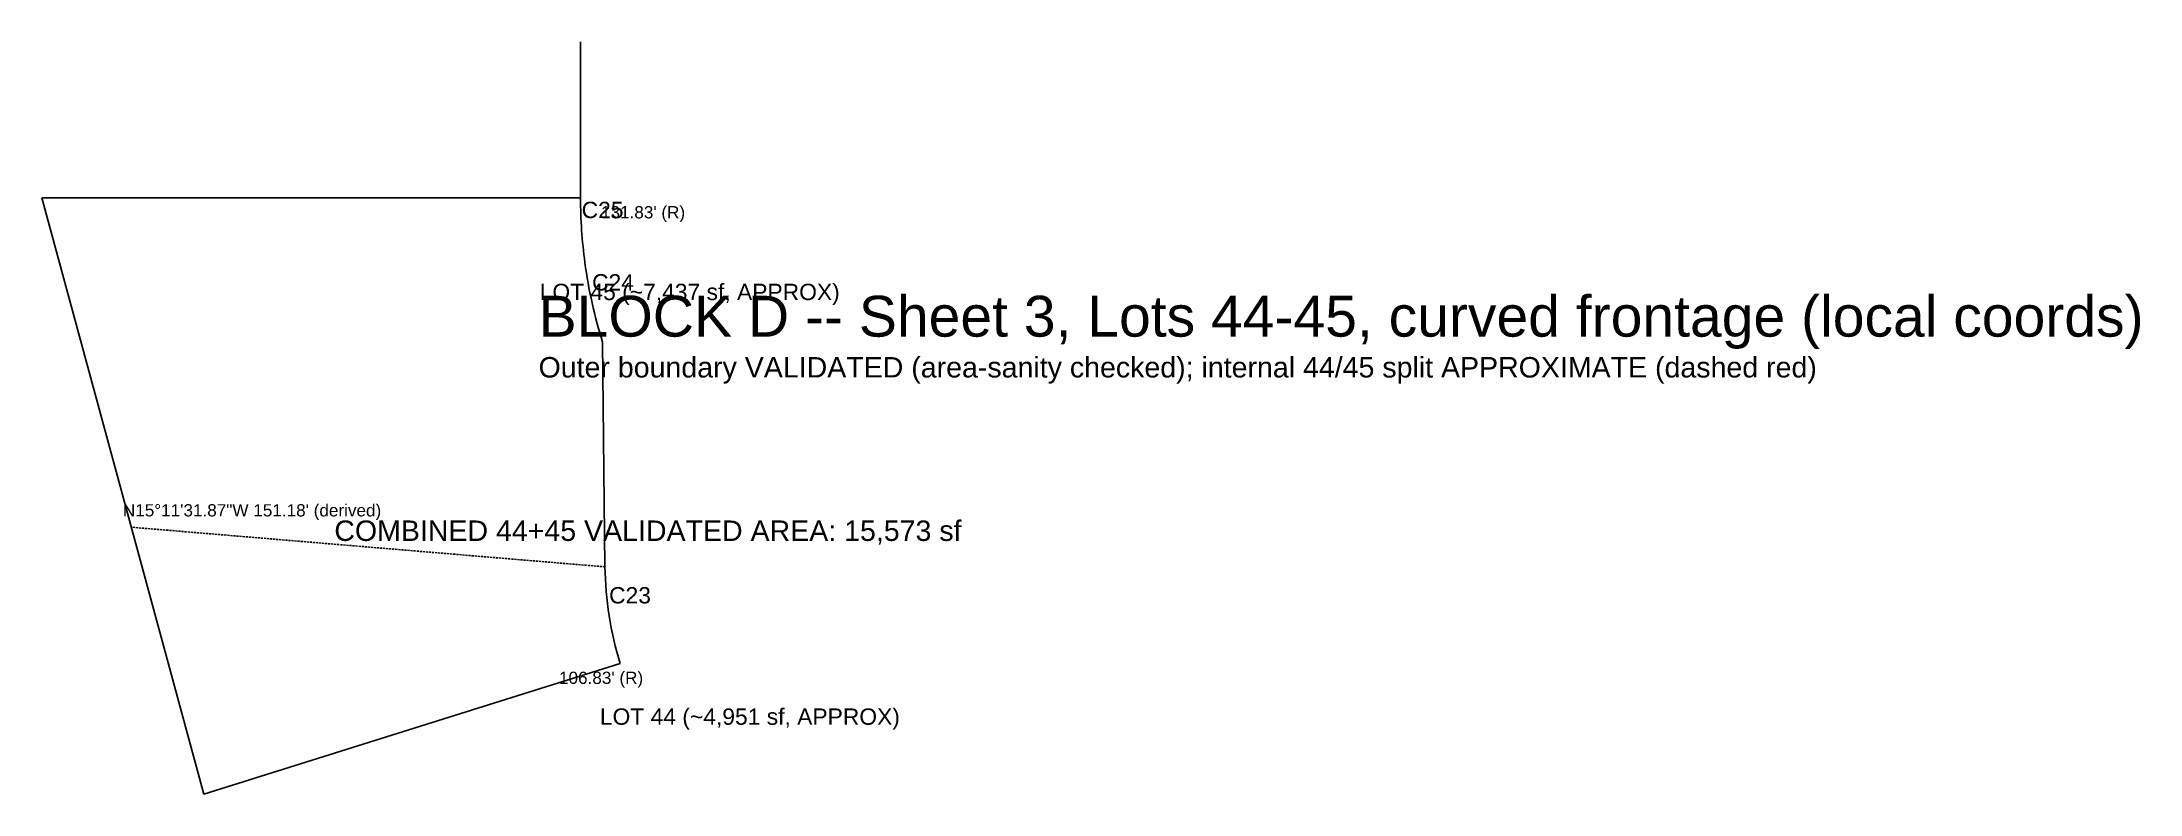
# Model space of a CAD drawing. Extents: x -142 to 372, y -32 to 152.
import ezdxf

# ---------------------------------------------------------------- set-up
doc = ezdxf.new("R2010")
doc.units = 0
doc.linetypes.add('DASHED', pattern=[0.75, 0.5, -0.25])
for name, color, linetype in [('BLOCK_TITLE', 2, 'CONTINUOUS'), ('CURVE', 4, 'CONTINUOUS'), ('DIM-LABELS', 7, 'CONTINUOUS'), ('LOT_LINE', 4, 'CONTINUOUS'), ('LOT_LINE_APPROX', 1, 'DASHED'), ('TEXT-LABELS', 7, 'CONTINUOUS')]:
    doc.layers.add(name, color=color, linetype=linetype)
doc.styles.get("Standard").update_dxf_attribs({"font": 'Arial'})

msp = doc.modelspace()

# ---------------------------------------------------------------- linework, layer by layer
at = {"layer": 'CURVE'}
for p, q in [((-9.7274, 113.9425), (-9.7272, 152.1225)), ((-9.7232, 112.9497), (-9.7274, 113.9425)), ((-9.7107, 111.957), (-9.7232, 112.9497)), ((-9.6898, 110.9643), (-9.7107, 111.957)), ((-9.6606, 109.9719), (-9.6898, 110.9643)), ((-9.623, 108.9798), (-9.6606, 109.9719)), ((-9.5771, 107.988), (-9.623, 108.9798)), ((-9.5228, 106.9967), (-9.5771, 107.988)), ((-9.4602, 106.0058), (-9.5228, 106.9967)), ((-9.3893, 105.0155), (-9.4602, 106.0058)), ((-9.31, 104.0258), (-9.3893, 105.0155)), ((-9.2224, 103.0369), (-9.31, 104.0258)), ((-9.1265, 102.0487), (-9.2224, 103.0369)), ((-9.0223, 101.0613), (-9.1265, 102.0487)), ((-8.9097, 100.0749), (-9.0223, 101.0613)), ((-8.7889, 99.0894), (-8.9097, 100.0749)), ((-8.6598, 98.105), (-8.7889, 99.0894)), ((-8.4859, 96.8704), (-8.6598, 98.105)), ((-8.299, 95.6377), (-8.4859, 96.8704)), ((-8.0991, 94.407), (-8.299, 95.6377)), ((-7.8861, 93.1785), (-8.0991, 94.407)), ((-7.6602, 91.9523), (-7.8861, 93.1785)), ((-7.4214, 90.7286), (-7.6602, 91.9523)), ((-7.1697, 89.5075), (-7.4214, 90.7286)), ((-6.905, 88.2891), (-7.1697, 89.5075)), ((-6.6275, 87.0736), (-6.905, 88.2891)), ((-6.3372, 85.861), (-6.6275, 87.0736)), ((-6.0341, 84.6516), (-6.3372, 85.861)), ((-5.7182, 83.4455), (-6.0341, 84.6516)), ((-5.3896, 82.2428), (-5.7182, 83.4455)), ((-5.0483, 81.0436), (-5.3896, 82.2428)), ((-4.6943, 79.8481), (-5.0483, 81.0436)), ((-4.3277, 78.6564), (-4.6943, 79.8481)), ((-3.7483, 23.6594), (-4.3277, 78.6564)), ((-3.7187, 22.1572), (-3.7483, 23.6594)), ((-3.6616, 20.6558), (-3.7187, 22.1572)), ((-3.577, 19.1556), (-3.6616, 20.6558)), ((-3.4649, 17.6573), (-3.577, 19.1556)), ((-3.3254, 16.1613), (-3.4649, 17.6573)), ((-3.1585, 14.6681), (-3.3254, 16.1613)), ((-2.9643, 13.1782), (-3.1585, 14.6681)), ((-2.7428, 11.6921), (-2.9643, 13.1782)), ((-2.4941, 10.2103), (-2.7428, 11.6921)), ((-2.2183, 8.7333), (-2.4941, 10.2103)), ((-1.9155, 7.2617), (-2.2183, 8.7333)), ((-1.5857, 5.7958), (-1.9155, 7.2617)), ((-1.2292, 4.3362), (-1.5857, 5.7958)), ((-0.846, 2.8834), (-1.2292, 4.3362)), ((-0.4362, 1.4378), (-0.846, 2.8834)), ((0, 0), (-0.4362, 1.4378))]:
    msp.add_line(p, q, dxfattribs=at)
at = {"layer": 'LOT_LINE'}
for p, q in [((-9.7274, 113.9425), (-141.5574, 113.9431)), ((-101.9407, -31.949), (-141.5574, 113.9431)), ((0, 0), (-101.9407, -31.949))]:
    msp.add_line(p, q, dxfattribs=at)
at = {"layer": 'LOT_LINE_APPROX'}
msp.add_line((-3.7483, 23.6594), (-119.6741, 33.3558), dxfattribs=at)

# ---------------------------------------------------------------- texts
at = {"layer": 'BLOCK_TITLE'}
for s, height, p in [('BLOCK D -- Sheet 3, Lots 44-45, curved frontage (local coords)', 10, (-20, 80)), ('Outer boundary VALIDATED (area-sanity checked); internal 44/45 split APPROXIMATE (dashed red)', 5, (-20, 70))]:
    msp.add_text(s, height=height, dxfattribs=at).set_placement(p)
at = {"layer": 'DIM-LABELS'}
for s, p in [("131.83' (R)", (-4.7274, 108.9425)), ('N15%%d11\'31.87"W 151.18\' (derived)', (-121.749, 35.9971)), ("106.83' (R)", (-15, -5))]:
    msp.add_text(s, height=3, dxfattribs=at).set_placement(p)
at = {"layer": 'TEXT-LABELS'}
for s, height, p in [('C25', 4, (-9.4602, 109.0058)), ('LOT 45 (~7,437 sf, APPROX)', 4, (-19.7274, 88.9425)), ('C24', 4, (-6.905, 91.2891)), ('COMBINED 44+45 VALIDATED AREA: 15,573 sf', 5, (-70, 30)), ('C23', 4, (-2.7428, 14.6921)), ('LOT 44 (~4,951 sf, APPROX)', 4, (-5, -15))]:
    msp.add_text(s, height=height, dxfattribs=at).set_placement(p)

doc.saveas('drawing.dxf')
